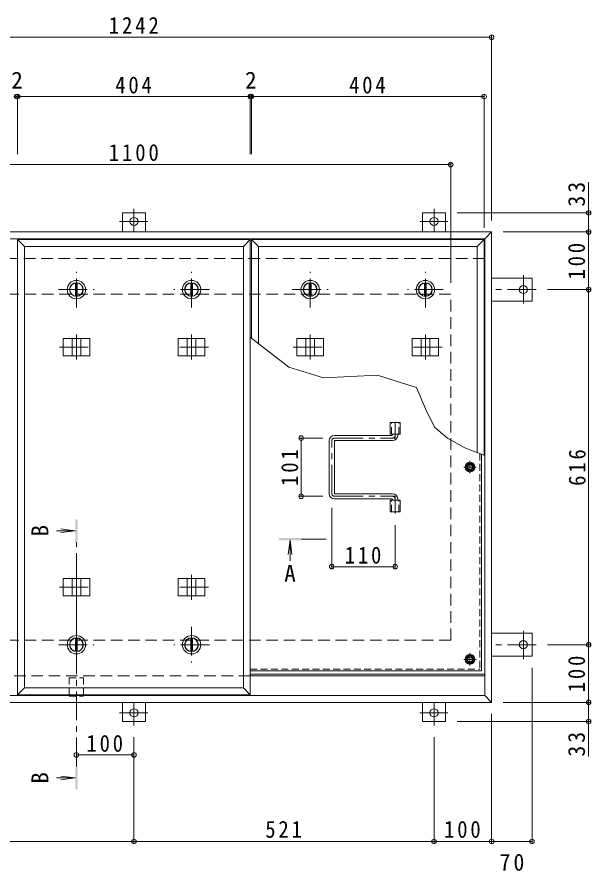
# Model space of a CAD drawing. Units: millimetres on the paper, enlarged 2 times, with parts at other scales. Extents: x -524 to 544, y -392 to 335.
# Drawn here: x -299.7 to -100.4, y -33.4 to 262.8 of the extents above; entities that cross this region are included whole.
import ezdxf
from ezdxf.enums import TextEntityAlignment as Align

# ---------------------------------------------------------------- set-up
doc = ezdxf.new("R2010")
doc.units = ezdxf.units.MM
doc.header["$LTSCALE"] = 2
doc.header["$PDMODE"] = 32
doc.header["$PDSIZE"] = 1.6
for name, pattern in [('CHAIN1', [8, 5, -1, 1, -1]), ('DASHED1', [1.8, 1.2, -0.6]), ('DASHED2', [3, 2, -1])]:
    doc.linetypes.add(name, pattern=pattern)
for name, color, linetype, lineweight in [('0-1_躯体', 2, 'Continuous', 9), ('0-2_仕上', 3, 'Continuous', 9), ('0-3_建具', 4, 'Continuous', 9), ('0-5_寸法', 7, 'DASHED1', 9), ('0-6_ハッチ', 6, 'Continuous', 9), ('0-7', 5, 'Continuous', 5), ('0-A', 3, 'CHAIN1', 9), ('0-B', 2, 'Continuous', 9), ('0-C', 2, 'Continuous', 9), ('0-E', 3, 'Continuous', 9), ('0-F', 7, 'Continuous', 9)]:
    doc.layers.add(name, color=color, linetype=linetype, lineweight=lineweight)
doc.styles.add('ＭＳ ゴシック', font='')
doc.styles.get('ＭＳ ゴシック').set_extended_font_data('MS Gothic')

msp = doc.modelspace()

# ---------------------------------------------------------------- linework, layer by layer
at = {"layer": '0-1_躯体', "linetype": 'DASHED2'}
for p, q in [((-137.307, 179.088), (-380.907, 179.088)), ((-369.107, 166.688), (-149.107, 166.688)), ((-149.107, 46.688), (-149.107, 166.688)), ((-369.107, 46.688), (-149.107, 46.688)), ((-218.707, 34.288), (-380.907, 34.288))]:
    msp.add_line(p, q, dxfattribs=at)
at = {"layer": '0-1_躯体', "linetype": 'CHAIN1'}
for p, q in [((-239.107, 162.088), (-239.107, 174.488)), ((-157.907, 162.088), (-157.907, 174.488)), ((-232.907, 168.288), (-245.307, 168.288)), ((-151.707, 168.288), (-164.107, 168.288))]:
    msp.add_line(p, q, dxfattribs=at)
at = {"layer": '0-1_躯体'}
for p, q in [((-239.407, 170.568), (-239.407, 166.008)), ((-238.807, 170.568), (-238.807, 166.008)), ((-158.207, 170.568), (-158.207, 166.008)), ((-157.607, 170.568), (-157.607, 166.008)), ((-137.307, 34.288), (-218.707, 34.288))]:
    msp.add_line(p, q, dxfattribs=at)
for centre, radius in [((-239.107, 168.288), 3.2), ((-239.107, 168.288), 2.4), ((-239.107, 168.288), 2.3), ((-157.907, 168.288), 3.2), ((-157.907, 168.288), 2.4), ((-157.907, 168.288), 2.3)]:
    msp.add_circle(centre, radius, dxfattribs=at)
at = {"layer": '0-2_仕上'}
for p, q in [((-299.507, 185.688), (-297.107, 183.288)), ((-299.507, 27.688), (-299.507, 185.688)), ((-299.507, 185.688), (-218.707, 185.688)), ((-221.107, 183.288), (-218.707, 185.688)), ((-218.707, 185.688), (-218.707, 27.688)), ((-218.307, 185.688), (-215.907, 183.288)), ((-218.307, 185.688), (-137.507, 185.688)), ((-218.307, 151.432), (-218.307, 185.688)), ((-139.907, 183.288), (-137.507, 185.688)), ((-137.507, 185.688), (-137.507, 110.842)), ((-297.107, 30.088), (-297.107, 183.288)), ((-297.107, 183.288), (-221.107, 183.288)), ((-221.107, 183.288), (-221.107, 30.088)), ((-215.907, 183.288), (-139.907, 183.288)), ((-215.907, 149.587), (-215.907, 183.288)), ((-139.907, 183.288), (-139.907, 111.771)), ((-170.137, 118.188), (-170.137, 122.188)), ((-170.137, 122.188), (-166.677, 122.188)), ((-166.677, 118.188), (-166.677, 122.188)), ((-170.137, 118.188), (-166.677, 118.188)), ((-170.137, 91.188), (-170.137, 95.188)), ((-170.137, 95.188), (-166.677, 95.188)), ((-166.677, 91.188), (-166.677, 95.188)), ((-170.137, 91.188), (-166.677, 91.188)), ((-299.507, 27.688), (-297.107, 30.088)), ((-221.107, 30.088), (-297.107, 30.088)), ((-218.707, 27.688), (-221.107, 30.088)), ((-218.707, 27.688), (-299.507, 27.688))]:
    msp.add_line(p, q, dxfattribs=at)
at = {"layer": '0-2_仕上', "linetype": 'DASHED1'}
for p, q in [((-169.677, 118.188), (-169.677, 122.188)), ((-167.137, 118.188), (-167.137, 122.188)), ((-169.677, 91.188), (-169.677, 95.188)), ((-167.137, 91.188), (-167.137, 95.188))]:
    msp.add_line(p, q, dxfattribs=at)
at = {"layer": '0-2_仕上', "color": 4}
for p, q in [((-279.507, 84.64), (-286.061, 84.64)), ((-279.507, 84.64), (-284.464, 85.292)), ((-279.507, 84.64), (-284.464, 83.987)), ((-204.907, 81.312), (-205.559, 76.354)), ((-204.907, 81.312), (-204.907, 74.191)), ((-204.907, 81.312), (-204.254, 76.354)), ((-279.507, -1.129), (-286.061, -1.129)), ((-279.507, -1.129), (-284.464, -0.477)), ((-279.507, -1.129), (-284.464, -1.782))]:
    msp.add_line(p, q, dxfattribs=at)
at = {"layer": '0-2_仕上', "color": 4, "linetype": 'CHAIN1'}
for p, q in [((-279.107, 2.871), (-279.107, 80.64)), ((-192.307, 81.712), (-200.907, 81.712))]:
    msp.add_line(p, q, dxfattribs=at)
at = {"layer": '0-2_仕上', "color": 4}
for points in [[(-278.707, 88.64), (-279.507, 88.64), (-278.707, 80.64), (-279.507, 80.64)], [(-208.907, 81.312), (-208.907, 82.112), (-200.907, 81.312), (-200.907, 82.112)], [(-279.507, -5.129), (-278.707, -5.129), (-279.507, 2.871), (-278.707, 2.871)]]:
    msp.add_solid(points, dxfattribs=at)
at = {"layer": '0-3_建具', "color": 2}
for p, q in [((-134.907, 188.288), (-383.307, 188.288)), ((-134.907, 188.288), (-137.307, 185.888)), ((-134.907, 25.088), (-134.907, 188.288)), ((-137.307, 185.888), (-380.907, 185.888)), ((-137.307, 27.488), (-137.307, 185.888)), ((-137.307, 34.288), (-218.707, 34.288)), ((-137.307, 27.488), (-380.907, 27.488)), ((-134.907, 25.088), (-137.307, 27.488)), ((-134.907, 25.088), (-383.307, 25.088))]:
    msp.add_line(p, q, dxfattribs=at)
at = {"layer": '0-3_建具'}
for p, q in [((-283.724, 151.288), (-283.724, 145.288)), ((-283.724, 151.288), (-274.489, 151.288)), ((-280.607, 151.288), (-280.607, 145.288)), ((-277.607, 151.288), (-277.607, 145.288)), ((-274.489, 151.288), (-274.489, 145.288)), ((-234.489, 151.288), (-243.724, 151.288)), ((-243.724, 151.288), (-243.724, 145.288)), ((-240.607, 151.288), (-240.607, 145.288)), ((-237.607, 151.288), (-237.607, 145.288)), ((-234.489, 151.288), (-234.489, 145.288)), ((-202.524, 151.288), (-202.524, 145.288)), ((-202.524, 151.288), (-193.289, 151.288)), ((-199.407, 151.288), (-199.407, 145.288)), ((-196.407, 151.288), (-196.407, 145.288)), ((-193.289, 151.288), (-193.289, 145.288)), ((-153.289, 151.288), (-162.524, 151.288)), ((-162.524, 151.288), (-162.524, 145.288)), ((-159.407, 151.288), (-159.407, 145.288)), ((-156.407, 151.288), (-156.407, 145.288)), ((-153.289, 151.288), (-153.289, 145.288)), ((-283.724, 145.288), (-274.489, 145.288)), ((-234.489, 145.288), (-243.724, 145.288)), ((-202.524, 145.288), (-193.289, 145.288)), ((-153.289, 145.288), (-162.524, 145.288)), ((-283.724, 62.088), (-283.724, 68.088)), ((-283.724, 68.088), (-274.489, 68.088)), ((-280.607, 62.088), (-280.607, 68.088)), ((-277.607, 62.088), (-277.607, 68.088)), ((-274.489, 62.088), (-274.489, 68.088)), ((-234.489, 68.088), (-243.724, 68.088)), ((-243.724, 62.088), (-243.724, 68.088)), ((-240.607, 62.088), (-240.607, 68.088)), ((-237.607, 62.088), (-237.607, 68.088)), ((-234.489, 62.088), (-234.489, 68.088)), ((-283.724, 62.088), (-274.489, 62.088)), ((-234.489, 62.088), (-243.724, 62.088))]:
    msp.add_line(p, q, dxfattribs=at)
at = {"layer": '0-3_建具', "linetype": 'CHAIN1'}
for p, q in [((-279.107, 152.711), (-279.107, 144.064)), ((-239.107, 152.711), (-239.107, 144.064)), ((-197.907, 152.711), (-197.907, 144.064)), ((-157.907, 152.711), (-157.907, 144.064)), ((-284.989, 148.288), (-273.225, 148.288)), ((-233.225, 148.288), (-244.989, 148.288)), ((-203.788, 148.288), (-192.025, 148.288)), ((-152.025, 148.288), (-163.788, 148.288)), ((-279.107, 60.665), (-279.107, 69.312)), ((-239.107, 60.665), (-239.107, 69.312)), ((-284.989, 65.088), (-273.225, 65.088)), ((-233.225, 65.088), (-244.989, 65.088))]:
    msp.add_line(p, q, dxfattribs=at)
at = {"layer": '0-5_寸法'}
for p, q in [((-281.567, 33.648), (-281.567, 27.248)), ((-281.567, 33.648), (-276.647, 33.648)), ((-276.647, 33.648), (-276.647, 27.248)), ((-281.567, 27.248), (-276.647, 27.248))]:
    msp.add_line(p, q, dxfattribs=at)
at = {"layer": '0-5_寸法', "linetype": 'Continuous'}
for points in [[(-174.514, 138.652), (-193.263, 137.648), (-205.274, 141.414), (-218.707, 151.739)], [(-161.01, 134.353), (-168.002, 136.491), (-174.514, 138.652)], [(-137.307, 110.765), (-144.215, 113.44), (-150.262, 116.724), (-154.776, 120.572), (-157.847, 126.862), (-161.01, 134.353)]]:
    msp.add_lwpolyline(points, dxfattribs=at)
at = {"layer": '0-6_ハッチ', "linetype": 'CHAIN1'}
for p, q in [((-168.407, 122.464), (-168.407, 116.788)), ((-190.407, 97.49), (-190.407, 115.886)), ((-189.505, 116.788), (-168.407, 116.788)), ((-189.505, 96.588), (-168.407, 96.588)), ((-168.407, 90.61), (-168.407, 96.588))]:
    msp.add_line(p, q, dxfattribs=at)
at = {"layer": '0-6_ハッチ'}
for p, q in [((-191.307, 97.488), (-191.307, 115.888)), ((-169.507, 117.688), (-189.507, 117.688)), ((-189.507, 97.688), (-189.507, 115.688)), ((-189.307, 115.888), (-169.307, 115.888)), ((-169.307, 117.888), (-169.307, 118.188)), ((-167.507, 117.688), (-167.507, 118.188)), ((-169.507, 95.688), (-189.507, 95.688)), ((-189.307, 97.488), (-169.307, 97.488)), ((-169.307, 95.488), (-169.307, 95.188)), ((-167.507, 95.688), (-167.507, 95.188)), ((-218.707, 34.888), (-137.307, 34.888)), ((-218.707, 34.288), (-137.307, 34.288))]:
    msp.add_line(p, q, dxfattribs=at)
for centre, radius, start, end in [((-189.507, 115.888), 1.8, 90, 180), ((-189.307, 115.688), 0.2, 90, 180), ((-169.507, 117.888), 0.2, 270, 0), ((-169.307, 117.688), 1.8, 270, 0), ((-189.507, 97.488), 1.8, 180, 270), ((-189.307, 97.688), 0.2, 180, 270), ((-169.507, 95.488), 0.2, 0, 90), ((-169.307, 95.688), 1.8, 0, 90)]:
    msp.add_arc(centre, radius, start, end, dxfattribs=at)
at = {"layer": '0-6_ハッチ', "linetype": 'CHAIN1'}
for centre, radius, start, end in [((-189.505, 115.886), 0.902, 90, 180), ((-169.307, 117.688), 0.9, 270.29569, 0), ((-189.505, 97.49), 0.902, 180, 270), ((-169.307, 95.688), 0.9, 0, 89.70431)]:
    msp.add_arc(centre, radius, start, end, dxfattribs=at)
at = {"layer": '0-7'}
for centre, radius in [((-142.407, 106.688), 1), ((-142.407, 106.688), 0.838), ((-142.407, 39.988), 1), ((-142.407, 39.988), 0.838)]:
    msp.add_circle(centre, radius, dxfattribs=at)
at = {"layer": '0-A', "linetype": 'DASHED1'}
for p in [(-139.047, 111.438), (-218.707, 36.628)]:
    msp.add_line(p, (-139.047, 36.628), dxfattribs=at)
at = {"layer": '0-A', "linetype": 'Continuous'}
for q in [(-138.407, 111.191), (-218.707, 35.988)]:
    msp.add_line((-138.407, 35.988), q, dxfattribs=at)
at = {"layer": '0-A'}
for p, q in [((-140.271, 106.688), (-144.543, 106.688)), ((-142.407, 104.552), (-142.407, 108.824)), ((-142.407, 37.852), (-142.407, 42.124)), ((-140.271, 39.988), (-144.543, 39.988))]:
    msp.add_line(p, q, dxfattribs=at)
at = {"layer": '0-B'}
for p, q in [((-143.907, 106.688), (-143.156, 107.988)), ((-143.907, 106.688), (-143.156, 105.388)), ((-143.156, 107.988), (-141.657, 107.988)), ((-140.907, 106.688), (-141.657, 107.988)), ((-140.907, 106.688), (-141.657, 105.388)), ((-143.156, 105.388), (-141.657, 105.388)), ((-143.907, 39.988), (-143.156, 41.288)), ((-143.907, 39.988), (-143.156, 38.688)), ((-143.156, 41.288), (-141.657, 41.288)), ((-143.156, 38.688), (-141.657, 38.688)), ((-140.907, 39.988), (-141.657, 41.288)), ((-140.907, 39.988), (-141.657, 38.688))]:
    msp.add_line(p, q, dxfattribs=at)
for centre, radius in [((-142.407, 106.688), 1.7), ((-142.407, 106.688), 1.3), ((-142.407, 39.988), 1.7), ((-142.407, 39.988), 1.3)]:
    msp.add_circle(centre, radius, dxfattribs=at)
at = {"layer": '0-C', "linetype": 'CHAIN1'}
for p, q in [((-279.107, 162.088), (-279.107, 174.488)), ((-197.907, 162.088), (-197.907, 174.488)), ((-285.307, 168.288), (-272.907, 168.288)), ((-204.107, 168.288), (-191.707, 168.288)), ((-279.107, 51.288), (-279.107, 38.888)), ((-239.107, 51.288), (-239.107, 38.888)), ((-285.307, 45.088), (-272.907, 45.088)), ((-232.907, 45.088), (-245.307, 45.088))]:
    msp.add_line(p, q, dxfattribs=at)
at = {"layer": '0-C'}
for p, q in [((-279.407, 170.568), (-279.407, 166.008)), ((-278.807, 170.568), (-278.807, 166.008)), ((-198.207, 170.568), (-198.207, 166.008)), ((-197.607, 170.568), (-197.607, 166.008)), ((-279.407, 42.808), (-279.407, 47.368)), ((-278.807, 42.808), (-278.807, 47.368)), ((-239.407, 42.808), (-239.407, 47.368)), ((-238.807, 42.808), (-238.807, 47.368))]:
    msp.add_line(p, q, dxfattribs=at)
for centre, radius in [((-279.107, 168.288), 3.2), ((-279.107, 168.288), 2.4), ((-279.107, 168.288), 2.3), ((-197.907, 168.288), 3.2), ((-197.907, 168.288), 2.4), ((-197.907, 168.288), 2.3), ((-279.107, 45.088), 3.2), ((-279.107, 45.088), 2.4), ((-239.107, 45.088), 3.2), ((-239.107, 45.088), 2.4), ((-279.107, 45.088), 2.3), ((-239.107, 45.088), 2.3)]:
    msp.add_circle(centre, radius, dxfattribs=at)
at = {"layer": '0-E', "linetype": 'CHAIN1'}
for p, q in [((-259.107, 196.36), (-259.107, 188.328)), ((-154.907, 196.36), (-154.907, 188.328)), ((-264.075, 191.928), (-254.297, 191.928)), ((-159.875, 191.928), (-150.097, 191.928)), ((-123.867, 173.256), (-123.867, 163.479)), ((-119.435, 168.288), (-134.907, 168.288)), ((-123.867, 40.12), (-123.867, 49.897)), ((-119.435, 45.088), (-134.907, 45.088)), ((-259.107, 17.016), (-259.107, 25.048)), ((-154.907, 17.016), (-154.907, 25.048)), ((-264.075, 21.448), (-254.297, 21.448)), ((-159.875, 21.448), (-150.097, 21.448))]:
    msp.add_line(p, q, dxfattribs=at)
at = {"layer": '0-E'}
for p, q in [((-263.107, 194.928), (-255.107, 194.928)), ((-263.107, 188.288), (-263.107, 194.928)), ((-255.107, 188.288), (-255.107, 194.928)), ((-158.907, 194.928), (-150.907, 194.928)), ((-158.907, 188.288), (-158.907, 194.928)), ((-150.907, 188.288), (-150.907, 194.928)), ((-134.907, 172.288), (-120.867, 172.288)), ((-120.867, 172.288), (-120.867, 164.288)), ((-134.907, 164.288), (-120.867, 164.288)), ((-134.907, 49.088), (-120.867, 49.088)), ((-120.867, 41.088), (-120.867, 49.088)), ((-134.907, 41.088), (-120.867, 41.088)), ((-263.107, 25.088), (-263.107, 18.448)), ((-255.107, 25.088), (-255.107, 18.448)), ((-158.907, 25.088), (-158.907, 18.448)), ((-150.907, 25.088), (-150.907, 18.448)), ((-263.107, 18.448), (-255.107, 18.448)), ((-158.907, 18.448), (-150.907, 18.448))]:
    msp.add_line(p, q, dxfattribs=at)
for centre in [(-259.107, 191.928), (-154.907, 191.928), (-123.867, 168.288), (-123.867, 45.088), (-259.107, 21.448), (-154.907, 21.448)]:
    msp.add_circle(centre, 1.4, dxfattribs=at)
at = {"layer": '0-F'}
for p, q in [((-383.307, 255.83), (-134.907, 255.83)), ((-134.907, 256.43), (-134.907, 192.288)), ((-299.907, 235.272), (-299.507, 235.272)), ((-299.507, 235.872), (-299.507, 215.265)), ((-299.507, 235.272), (-218.707, 235.272)), ((-218.707, 235.872), (-218.707, 215.265)), ((-218.707, 235.272), (-218.307, 235.272)), ((-218.307, 235.872), (-218.307, 215.265)), ((-218.307, 235.272), (-137.507, 235.272)), ((-137.507, 235.872), (-137.507, 189.688)), ((-369.107, 211.631), (-149.107, 211.631)), ((-149.107, 212.231), (-149.107, 170.688)), ((-101.203, 194.928), (-101.203, 205.56)), ((-100.603, 194.928), (-146.907, 194.928)), ((-101.203, 188.288), (-101.203, 194.928)), ((-100.603, 188.288), (-130.907, 188.288)), ((-101.203, 188.288), (-101.203, 168.288)), ((-100.603, 168.288), (-115.435, 168.288)), ((-101.203, 168.288), (-101.203, 45.088)), ((-201.634, 116.788), (-193.505, 116.788)), ((-201.034, 116.788), (-201.034, 96.588)), ((-201.634, 96.588), (-193.505, 96.588)), ((-190.407, 71.558), (-190.407, 92.588)), ((-168.407, 71.558), (-168.407, 86.61)), ((-168.407, 72.158), (-190.407, 72.158)), ((-100.603, 45.088), (-115.435, 45.088)), ((-101.203, 45.088), (-101.203, 25.088)), ((-120.867, -23.779), (-120.867, 37.088)), ((-100.603, 25.088), (-130.907, 25.088)), ((-101.203, 25.088), (-101.203, 18.448)), ((-134.907, -23.779), (-134.907, 21.088)), ((-100.603, 18.448), (-146.907, 18.448)), ((-101.203, 18.448), (-101.203, 6.246)), ((-259.107, -23.779), (-259.107, 13.016)), ((-154.907, -23.779), (-154.907, 13.016)), ((-259.107, 6.864), (-279.107, 6.864)), ((-363.307, -23.179), (-259.107, -23.179)), ((-259.107, -23.179), (-154.907, -23.179)), ((-154.907, -23.179), (-134.907, -23.179)), ((-134.907, -23.179), (-120.867, -23.179))]:
    msp.add_line(p, q, dxfattribs=at)
for p in [(-134.907, 255.83), (-299.907, 235.272), (-299.507, 235.272), (-218.707, 235.272), (-218.307, 235.272), (-137.507, 235.272), (-149.107, 211.631), (-101.203, 194.928), (-101.203, 188.288), (-101.203, 168.288), (-201.034, 116.788), (-201.034, 96.588), (-190.407, 72.158), (-168.407, 72.158), (-101.203, 45.088), (-101.203, 25.088), (-101.203, 18.448), (-279.107, 6.864), (-259.107, 6.864), (-259.107, -23.179), (-154.907, -23.179), (-134.907, -23.179), (-120.867, -23.179)]:
    msp.add_point(p, dxfattribs=at)

# ---------------------------------------------------------------- texts
at = {"layer": '0-5_寸法', "color": 2, "style": 'ＭＳ ゴシック'}
for p in [(-287.08, 82.64), (-287.08, -3.129)]:
    msp.add_text('B', height=5.865, rotation=90, dxfattribs=at).set_placement(p, align=Align.BOTTOM_LEFT)
msp.add_text('A', height=5.865, dxfattribs=at).set_placement((-206.907, 65.172), align=Align.BOTTOM_LEFT)
at = {"layer": '0-F', "color": 2, "style": 'ＭＳ ゴシック'}
for p in [(-301.707, 236.272), (-220.507, 236.272)]:
    msp.add_text('2', height=5.865, dxfattribs=at).set_placement(p, align=Align.BOTTOM_LEFT)
at = {"layer": '0-F', "color": 2, "char_height": 5.865, "attachment_point": 7, "style": 'ＭＳ ゴシック'}
for s, insert in [('\\T1.28;\\W0.9;1242', (-267.857, 257.03)), ('\\T1.27;\\W0.9;404', (-265.607, 236.272)), ('\\T1.27;\\W0.9;404', (-184.407, 236.272)), ('\\T1.28;\\W0.9;1100', (-267.857, 212.831)), ('\\T1.27;\\W0.9;110', (-185.907, 73.158)), ('\\T1.27;\\W0.9;100', (-275.607, 7.864)), ('\\T1.27;\\W0.9;521', (-213.507, -21.979)), ('\\T1.27;\\W0.9;100', (-151.407, -21.979)), ('\\T1.27;\\W0.95;70', (-132.137, -33.393))]:
    msp.add_mtext(s, dxfattribs=dict(at, insert=insert))
at = {"layer": '0-F', "color": 2, "char_height": 5.865, "attachment_point": 7, "rotation": 90, "style": 'ＭＳ ゴシック'}
for s, insert in [('\\T1.27;\\W0.95;33', (-102.403, 197.06)), ('\\T1.27;\\W0.9;100', (-102.403, 171.788)), ('\\T1.27;\\W0.9;101', (-202.034, 100.188)), ('\\T1.27;\\W0.9;616', (-102.203, 100.188)), ('\\T1.27;\\W0.9;100', (-102.403, 28.588)), ('\\T1.27;\\W0.95;33', (-102.403, 6.246))]:
    msp.add_mtext(s, dxfattribs=dict(at, insert=insert))

doc.saveas('drawing.dxf')
